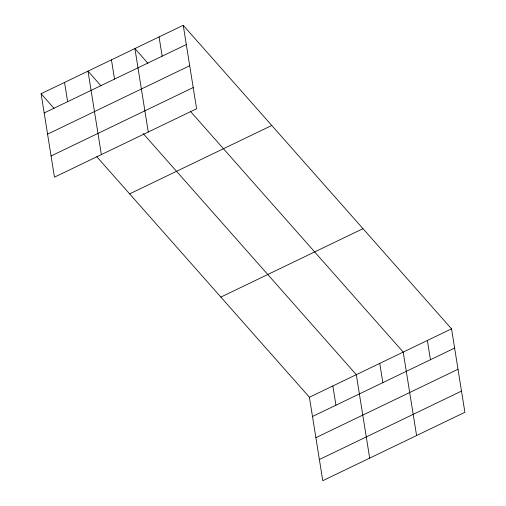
<?xml version="1.0" encoding="UTF-8"?>
<svg xmlns="http://www.w3.org/2000/svg" width="506" height="506" viewBox="0 0 506 506"><rect width="100%" height="100%" fill="white"/><g stroke="black" fill="none" stroke-linecap="round" stroke-linejoin="round"><path stroke-width="0.76" d="M183.229 25.3L196.594 108.752L54.465 177.163L41.1 93.718L183.229 25.3L451.535 328.837L464.9 412.282L322.771 480.7L309.406 397.248L96.829 156.765M44.18 112.964L186.309 44.547M47.577 134.153L189.706 65.736M51.068 155.981L193.203 87.563M129.637 193.88L271.773 125.469M220.863 297.085L362.992 228.668M309.406 397.248L451.535 328.837M312.487 416.495L454.616 348.084M315.883 437.684L458.012 369.266M319.381 459.511L461.51 391.094M147.923 63.294L134.906 48.563L148.271 132.009M190.635 111.605L403.212 352.094L416.577 435.546M101.023 85.868L88 71.137L101.364 154.589M143.211 133.597L356.306 374.674L369.677 458.12M41.1 93.718L54.117 108.448M427.374 340.462L430.454 359.709M379.759 363.384L382.84 382.631M332.859 385.964L335.94 405.211M159.067 36.932L162.148 56.179M111.453 59.853L114.533 79.1M64.547 82.427L67.633 101.674"/></g></svg>
